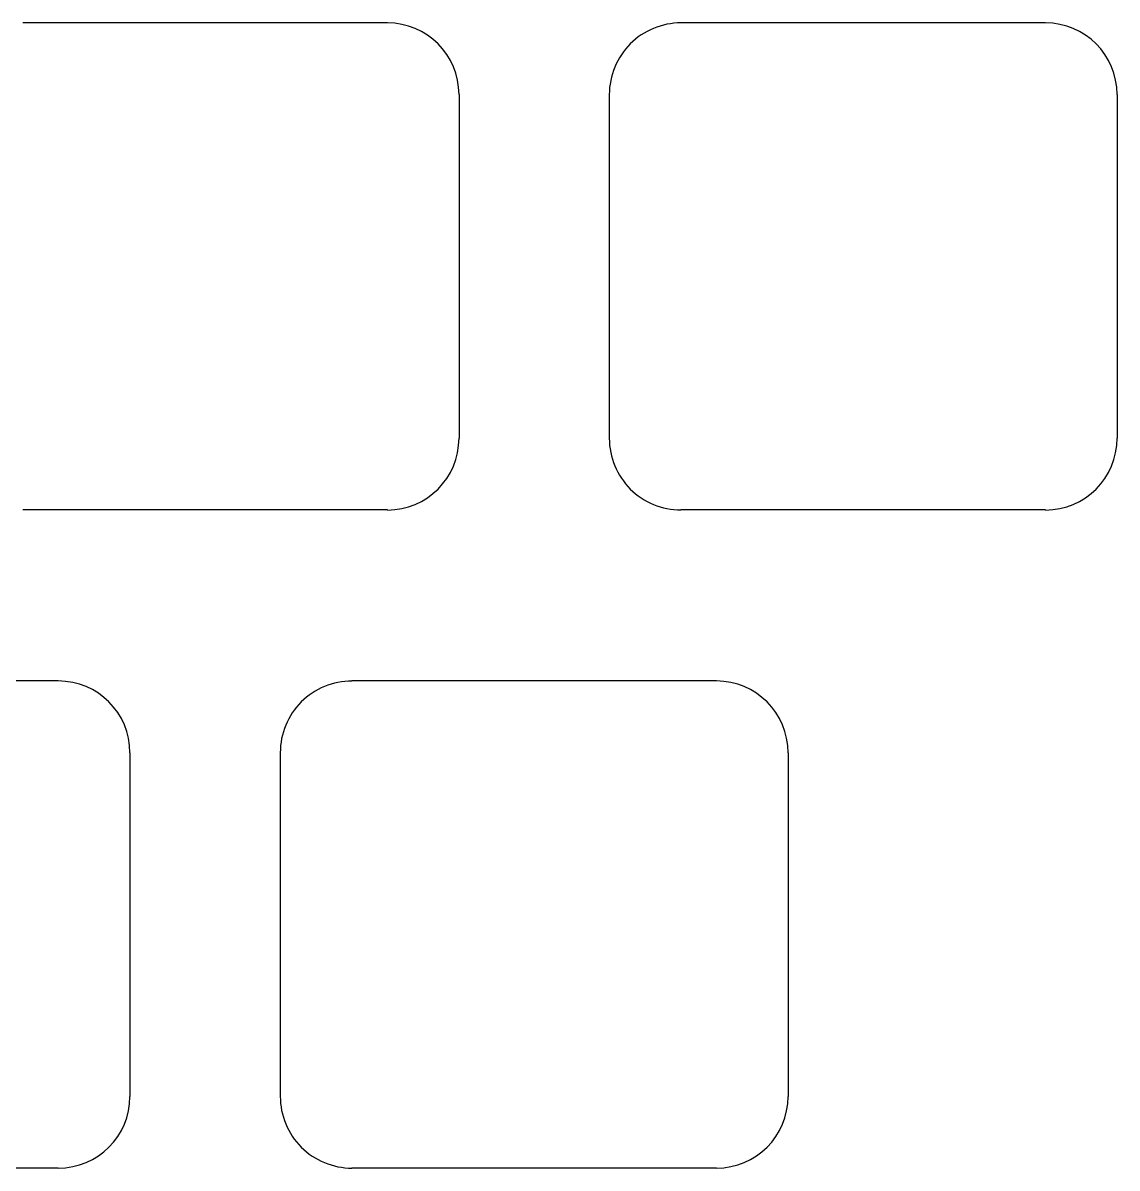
# Model space of a CAD drawing. Header units: millimetres. Extents: x -10 to 277, y -95 to 18.
# Drawn here: x 199.51 to 231.19, y -64.2 to -31.05 of the extents above; entities that cross this region are included whole.
import ezdxf

# ---------------------------------------------------------------- set-up
doc = ezdxf.new("R2010")
doc.units = ezdxf.units.MM
doc.header["$MEASUREMENT"] = 0
doc.layers.add('Edge.Cuts', color=53, linetype='CONTINUOUS')

msp = doc.modelspace()

# ---------------------------------------------------------------- linework, layer by layer
at = {"layer": 'Edge.Cuts', "linetype": 'Continuous'}
for p, q in [((210.0625, -31.05), (199.5125, -31.05)), ((229.1125, -31.05), (218.5625, -31.05)), ((212.1375, -33.125), (212.1375, -43.075)), ((216.4875, -33.125), (216.4875, -43.075)), ((231.1875, -33.125), (231.1875, -43.075)), ((210.0625, -45.15), (199.5125, -45.15)), ((229.1125, -45.15), (218.5625, -45.15)), ((200.5375, -50.1), (189.9875, -50.1)), ((219.5875, -50.1), (209.0375, -50.1)), ((202.6125, -52.175), (202.6125, -62.125)), ((206.9625, -52.175), (206.9625, -62.125)), ((221.6625, -52.175), (221.6625, -62.125)), ((200.5375, -64.2), (189.9875, -64.2)), ((219.5875, -64.2), (209.0375, -64.2))]:
    msp.add_line(p, q, dxfattribs=at)
at = {"layer": 'Edge.Cuts'}
for centre, radius, start, end in [((210.062472, -33.125015), 2.075015, 0.0004142, 89.9992269), ((218.562472, -33.125015), 2.074972, 89.9992269, 179.9995858), ((229.112472, -33.125015), 2.075015, 0.0004142, 89.9992269), ((210.062472, -43.075015), 2.075028, 270.0007731, 0.0004142), ((218.562472, -43.075015), 2.074985, 179.9995858, 270.0007731), ((229.112472, -43.075015), 2.075028, 270.0007731, 0.0004142), ((200.537472, -52.175015), 2.075015, 0.0004142, 89.9992269), ((209.037472, -52.175015), 2.074972, 89.9992269, 179.9995858), ((219.587472, -52.175015), 2.075015, 0.0004142, 89.9992269), ((200.537472, -62.125015), 2.075028, 270.0007731, 0.0004142), ((209.037472, -62.125015), 2.074985, 179.9995858, 270.0007731), ((219.587472, -62.125015), 2.075028, 270.0007731, 0.0004142)]:
    msp.add_arc(centre, radius, start, end, dxfattribs=at)

doc.saveas('drawing.dxf')
